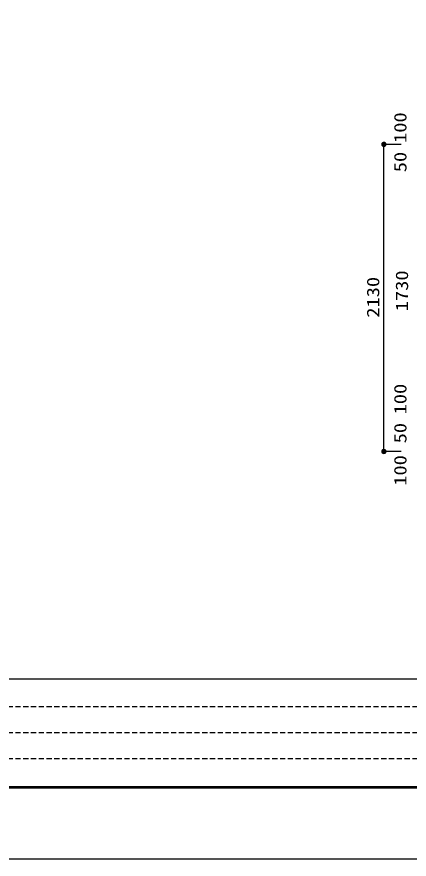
# Model space of a CAD drawing. Units: millimetres, scale not verified. Extents: x -22790 to 8910, y -6308 to 6308.
# Drawn here: x -3026 to -304, y -6308 to -466 of the extents above; entities that cross this region are included whole.
import ezdxf
from ezdxf.enums import TextEntityAlignment as Align

# ---------------------------------------------------------------- set-up
doc = ezdxf.new("R2010")
doc.units = ezdxf.units.MM
doc.header["$LTSCALE"] = 30
doc.linetypes.add('DASHED1', pattern=[1.8, 1.2, -0.6])
for name, color, linetype, lineweight in [('0-F_00クル-フ-6寸法', 132, 'Continuous', 25), ('1-3_図面枠', 7, 'Continuous', 25), ('1-4_Axis_waku', 7, 'Continuous', 25)]:
    doc.layers.add(name, color=color, linetype=linetype, lineweight=lineweight)
doc.styles.add('ＭＳ ゴシック', font='')
doc.styles.get('ＭＳ ゴシック').set_extended_font_data('MS Gothic')

msp = doc.modelspace()

# ---------------------------------------------------------------- linework, layer by layer
at = {"layer": '0-F_00クル-フ-6寸法', "color": 4}
for p, q in [((-359.56, -1350.32), (-479.56, -1350.32)), ((-479.56, -3480.32), (-479.56, -1350.32)), ((-359.56, -3480.32), (-479.56, -3480.32))]:
    msp.add_line(p, q, dxfattribs=at)
at = {"layer": '0-F_00クル-フ-6寸法'}
for points in [[(-479.56, -1350.32), (-497.39, -1344.53), (-496.52, -1342.34)], [(-479.56, -1350.32), (-496.52, -1342.34), (-495.39, -1340.28)], [(-479.56, -1350.32), (-495.39, -1340.28), (-494, -1338.37)], [(-479.56, -1350.32), (-494, -1338.37), (-492.39, -1336.65)], [(-479.56, -1350.32), (-492.39, -1336.65), (-490.58, -1335.15)], [(-479.56, -1350.32), (-490.58, -1335.15), (-488.59, -1333.89)], [(-479.56, -1350.32), (-488.59, -1333.89), (-486.46, -1332.89)], [(-479.56, -1350.32), (-486.46, -1332.89), (-484.22, -1332.16)], [(-479.56, -1350.32), (-484.22, -1332.16), (-481.91, -1331.72)], [(-479.56, -1350.32), (-481.91, -1331.72), (-479.56, -1331.57)], [(-479.56, -1350.32), (-479.56, -1331.57), (-477.21, -1331.72)], [(-479.56, -1350.32), (-477.21, -1331.72), (-474.89, -1332.16)], [(-479.56, -1350.32), (-474.89, -1332.16), (-472.65, -1332.89)], [(-479.56, -1350.32), (-472.65, -1332.89), (-470.52, -1333.89)], [(-479.56, -1350.32), (-470.52, -1333.89), (-468.53, -1335.15)], [(-479.56, -1350.32), (-468.53, -1335.15), (-466.72, -1336.65)], [(-479.56, -1350.32), (-466.72, -1336.65), (-465.11, -1338.37)], [(-479.56, -1350.32), (-465.11, -1338.37), (-463.72, -1340.28)], [(-479.56, -1350.32), (-463.72, -1340.28), (-462.59, -1342.34)], [(-479.56, -1350.32), (-462.59, -1342.34), (-461.72, -1344.53)], [(-479.56, -1350.32), (-498.27, -1349.14), (-497.97, -1346.81)], [(-479.56, -1350.32), (-498.27, -1351.5), (-498.27, -1349.14)], [(-479.56, -1350.32), (-497.97, -1353.84), (-498.27, -1351.5)], [(-479.56, -1350.32), (-497.97, -1346.81), (-497.39, -1344.53)], [(-479.56, -1350.32), (-497.39, -1356.12), (-497.97, -1353.84)], [(-479.56, -1350.32), (-496.52, -1358.31), (-497.39, -1356.12)], [(-479.56, -1350.32), (-495.39, -1360.37), (-496.52, -1358.31)], [(-479.56, -1350.32), (-494, -1362.27), (-495.39, -1360.37)], [(-479.56, -1350.32), (-492.39, -1363.99), (-494, -1362.27)], [(-479.56, -1350.32), (-490.58, -1365.49), (-492.39, -1363.99)], [(-479.56, -1350.32), (-488.59, -1366.75), (-490.58, -1365.49)], [(-479.56, -1350.32), (-486.46, -1367.76), (-488.59, -1366.75)], [(-479.56, -1350.32), (-484.22, -1368.48), (-486.46, -1367.76)], [(-479.56, -1350.32), (-481.91, -1368.92), (-484.22, -1368.48)], [(-479.56, -1350.32), (-479.56, -1369.07), (-481.91, -1368.92)], [(-479.56, -1350.32), (-461.72, -1344.53), (-461.14, -1346.81)], [(-479.56, -1350.32), (-461.14, -1346.81), (-460.84, -1349.14)], [(-479.56, -1350.32), (-460.84, -1349.14), (-460.84, -1351.5)], [(-479.56, -1350.32), (-477.21, -1368.92), (-479.56, -1369.07)], [(-479.56, -1350.32), (-474.89, -1368.48), (-477.21, -1368.92)], [(-479.56, -1350.32), (-472.65, -1367.76), (-474.89, -1368.48)], [(-479.56, -1350.32), (-470.52, -1366.75), (-472.65, -1367.76)], [(-479.56, -1350.32), (-468.53, -1365.49), (-470.52, -1366.75)], [(-479.56, -1350.32), (-466.72, -1363.99), (-468.53, -1365.49)], [(-479.56, -1350.32), (-465.11, -1362.27), (-466.72, -1363.99)], [(-479.56, -1350.32), (-463.72, -1360.37), (-465.11, -1362.27)], [(-479.56, -1350.32), (-462.59, -1358.31), (-463.72, -1360.37)], [(-479.56, -1350.32), (-461.72, -1356.12), (-462.59, -1358.31)], [(-479.56, -1350.32), (-461.14, -1353.84), (-461.72, -1356.12)], [(-479.56, -1350.32), (-460.84, -1351.5), (-461.14, -1353.84)], [(-479.56, -3480.32), (-498.27, -3479.14), (-497.97, -3476.81)], [(-479.56, -3480.32), (-498.27, -3481.5), (-498.27, -3479.14)], [(-479.56, -3480.32), (-497.97, -3483.83), (-498.27, -3481.5)], [(-479.56, -3480.32), (-497.97, -3476.81), (-497.39, -3474.53)], [(-479.56, -3480.32), (-497.39, -3486.11), (-497.97, -3483.83)], [(-479.56, -3480.32), (-497.39, -3474.53), (-496.52, -3472.34)], [(-479.56, -3480.32), (-496.52, -3488.3), (-497.39, -3486.11)], [(-479.56, -3480.32), (-496.52, -3472.34), (-495.39, -3470.27)], [(-479.56, -3480.32), (-495.39, -3490.37), (-496.52, -3488.3)], [(-479.56, -3480.32), (-495.39, -3470.27), (-494, -3468.37)], [(-479.56, -3480.32), (-494, -3492.27), (-495.39, -3490.37)], [(-479.56, -3480.32), (-494, -3468.37), (-492.39, -3466.65)], [(-479.56, -3480.32), (-492.39, -3493.99), (-494, -3492.27)], [(-479.56, -3480.32), (-492.39, -3466.65), (-490.58, -3465.15)], [(-479.56, -3480.32), (-490.58, -3495.49), (-492.39, -3493.99)], [(-479.56, -3480.32), (-490.58, -3465.15), (-488.59, -3463.89)], [(-479.56, -3480.32), (-488.59, -3496.75), (-490.58, -3495.49)], [(-479.56, -3480.32), (-488.59, -3463.89), (-486.46, -3462.89)], [(-479.56, -3480.32), (-486.46, -3497.75), (-488.59, -3496.75)], [(-479.56, -3480.32), (-486.46, -3462.89), (-484.22, -3462.16)], [(-479.56, -3480.32), (-484.22, -3498.48), (-486.46, -3497.75)], [(-479.56, -3480.32), (-484.22, -3462.16), (-481.91, -3461.72)], [(-479.56, -3480.32), (-481.91, -3498.92), (-484.22, -3498.48)], [(-479.56, -3480.32), (-481.91, -3461.72), (-479.56, -3461.57)], [(-479.56, -3480.32), (-479.56, -3499.07), (-481.91, -3498.92)], [(-479.56, -3480.32), (-479.56, -3461.57), (-477.21, -3461.72)], [(-479.56, -3480.32), (-477.21, -3461.72), (-474.89, -3462.16)], [(-479.56, -3480.32), (-474.89, -3462.16), (-472.65, -3462.89)], [(-479.56, -3480.32), (-472.65, -3462.89), (-470.52, -3463.89)], [(-479.56, -3480.32), (-470.52, -3463.89), (-468.53, -3465.15)], [(-479.56, -3480.32), (-468.53, -3465.15), (-466.72, -3466.65)], [(-479.56, -3480.32), (-466.72, -3466.65), (-465.11, -3468.37)], [(-479.56, -3480.32), (-465.11, -3468.37), (-463.72, -3470.27)], [(-479.56, -3480.32), (-463.72, -3470.27), (-462.59, -3472.34)], [(-479.56, -3480.32), (-462.59, -3472.34), (-461.72, -3474.53)], [(-479.56, -3480.32), (-461.72, -3474.53), (-461.14, -3476.81)], [(-479.56, -3480.32), (-461.14, -3476.81), (-460.84, -3479.14)], [(-479.56, -3480.32), (-460.84, -3479.14), (-460.84, -3481.5)], [(-479.56, -3480.32), (-477.21, -3498.92), (-479.56, -3499.07)], [(-479.56, -3480.32), (-474.89, -3498.48), (-477.21, -3498.92)], [(-479.56, -3480.32), (-472.65, -3497.75), (-474.89, -3498.48)], [(-479.56, -3480.32), (-470.52, -3496.75), (-472.65, -3497.75)], [(-479.56, -3480.32), (-468.53, -3495.49), (-470.52, -3496.75)], [(-479.56, -3480.32), (-466.72, -3493.99), (-468.53, -3495.49)], [(-479.56, -3480.32), (-465.11, -3492.27), (-466.72, -3493.99)], [(-479.56, -3480.32), (-463.72, -3490.37), (-465.11, -3492.27)], [(-479.56, -3480.32), (-462.59, -3488.3), (-463.72, -3490.37)], [(-479.56, -3480.32), (-461.72, -3486.11), (-462.59, -3488.3)], [(-479.56, -3480.32), (-461.14, -3483.83), (-461.72, -3486.11)], [(-479.56, -3480.32), (-460.84, -3481.5), (-461.14, -3483.83)]]:
    msp.add_solid(points, dxfattribs=at)
at = {"layer": '1-3_図面枠'}
msp.add_lwpolyline([(-8910, -6307.5), (-8910, 6307.5), (8910, 6307.5), (8910, -6307.5)], close=True, dxfattribs=at)
at = {"layer": '1-4_Axis_waku'}
for p, q in [((-7770, -5056.5), (8400, -5056.5)), ((8408.4, -5814.9), (-7778.4, -5814.9)), ((8407.8, -5814.3), (-7777.8, -5814.3)), ((8407.2, -5813.7), (-7777.2, -5813.7)), ((8406.6, -5813.1), (-7776.6, -5813.1)), ((8406, -5812.5), (-7776, -5812.5)), ((8405.4, -5811.9), (-7775.4, -5811.9)), ((8404.8, -5811.3), (-7774.8, -5811.3)), ((8404.2, -5810.7), (-7774.2, -5810.7)), ((8403.6, -5810.1), (-7773.6, -5810.1)), ((8403, -5809.5), (-7773, -5809.5)), ((8402.4, -5808.9), (-7772.4, -5808.9)), ((8401.8, -5808.3), (-7771.8, -5808.3)), ((8401.2, -5807.7), (-7771.2, -5807.7)), ((8400.6, -5807.1), (-7770.6, -5807.1)), ((-7770, -5806.5), (8400, -5806.5))]:
    msp.add_line(p, q, dxfattribs=at)
at = {"layer": '1-4_Axis_waku', "linetype": 'DASHED1'}
for p, q in [((240, -5251.5), (-7770, -5251.5)), ((240, -5431.5), (-7770, -5431.5)), ((240, -5611.5), (-7770, -5611.5))]:
    msp.add_line(p, q, dxfattribs=at)

# ---------------------------------------------------------------- texts
at = {"layer": '0-F_00クル-フ-6寸法', "color": 3, "style": 'ＭＳ ゴシック', "width": 1.2}
for s, p in [('100', (-296.65, -1340.46)), ('50', (-296.65, -1543.89)), ('2130', (-485.4, -2552.46)), ('1730', (-285.4, -2507.61)), ('100', (-296.65, -3223.02)), ('50', (-296.65, -3423.89)), ('100', (-296.65, -3717.96))]:
    msp.add_text(s, height=86.66, rotation=90, dxfattribs=at).set_placement(p, align=Align.BOTTOM_LEFT)

doc.saveas('drawing.dxf')
